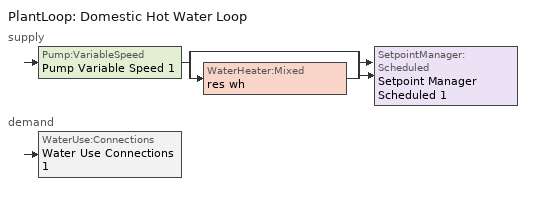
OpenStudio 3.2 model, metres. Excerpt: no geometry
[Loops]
PlantLoop 'Domestic Hot Water Loop'
 supply: Pump:VariableSpeed 'Pump Variable Speed 1' > split
  | bypass
  | WaterHeater:Mixed 'res wh'
  join > SetpointManager:Scheduled 'Setpoint Manager Scheduled 1'
 demand: WaterUse:Connections 'Water Use Connections 1'
[Sizing:Zone]
living zone: Zone Cooling Design Supply Air Temperature Input Method=SupplyAirTemperature; Zone Cooling Design Supply Air Temperature {C}=14; Zone Cooling Design Supply Air Temperature Difference {deltaC}=11.11; Zone Heating Design Supply Air Temperature Input Method=SupplyAirTemperature; Zone Heating Design Supply Air Temperature {C}=40; Zone Heating Design Supply Air Temperature Difference {deltaC}=11.11; Zone Cooling Design Supply Air Humidity Ratio {kg-H2O/kg-air}=0.0085; Zone Heating Design Supply Air Humidity Ratio {kg-H2O/kg-air}=0.008; Cooling Design Air Flow Method=DesignDay; Heating Design Air Flow Method=DesignDay; Account for Dedicated Outdoor Air System=No; Dedicated Outdoor Air System Control Strategy=NeutralSupplyAir; Dedicated Outdoor Air Low Setpoint Temperature for Design {C}=autosize; Dedicated Outdoor Air High Setpoint Temperature for Design {C}=autosize
[PlantLoop]
Domestic Hot Water Loop: Glycol Concentration=0; Maximum Loop Flow Rate {m3/s}=0.01; Plant Loop Volume {m3}=0.003; Load Distribution Scheme=Optimal
[Sizing:Plant]
Domestic Hot Water Loop: Loop Type=Heating; Design Loop Exit Temperature {C}=51.6667; Loop Design Temperature Difference {deltaC}=5.55556; Sizing Option=NonCoincident; Zone Timesteps in Averaging Window=1; Coincident Sizing Factor Mode=None
[Pump:VariableSpeed]
Pump Variable Speed 1: Rated Flow Rate {m3/s}=0.01; Rated Pump Head {Pa}=1; Rated Power Consumption {W}=0; Motor Efficiency=1; Fraction of Motor Inefficiencies to Fluid Stream=0; Coefficient 1 of the Part Load Performance Curve=0; Coefficient 2 of the Part Load Performance Curve=1; Coefficient 3 of the Part Load Performance Curve=0; Coefficient 4 of the Part Load Performance Curve=0; Pump Control Type=Intermittent; Skin Loss Radiative Fraction=0.5; Design Power Sizing Method=PowerPerFlowPerPressure; Design Electric Power per Unit Flow Rate {W/(m3/s)}=348701.1; Design Shaft Power per Unit Flow Rate per Unit Head {W-s/m3-Pa}=1.28205; Design Minimum Flow Rate Fraction=0
[SetpointManager:Scheduled]
Setpoint Manager Scheduled 1: Control Variable=Temperature; Schedule=dhw temp
[WaterHeater:Mixed]
res wh: Tank Volume {m3}=0.143846; Setpoint Temperature Schedule=WH Setpoint Temp; Deadband Temperature Difference {deltaC}=2; Maximum Temperature Limit {C}=99; Heater Control Type=Cycle; Heater Maximum Capacity {W}=11722.8; Heater Minimum Capacity {W}=0; Heater Fuel Type=NaturalGas; Heater Thermal Efficiency=0.773298; Off Cycle Parasitic Fuel Consumption Rate {W}=0; Off Cycle Parasitic Fuel Type=Electricity; Off Cycle Parasitic Heat Fraction to Tank=0; On Cycle Parasitic Fuel Consumption Rate {W}=0; On Cycle Parasitic Fuel Type=Electricity; On Cycle Parasitic Heat Fraction to Tank=0; Ambient Temperature Indicator=ThermalZone; Ambient Temperature Thermal Zone=living zone; Off Cycle Loss Coefficient to Ambient Temperature {W/K}=4.15693; Off Cycle Loss Fraction to Thermal Zone=0.64; On Cycle Loss Coefficient to Ambient Temperature {W/K}=4.15693; On Cycle Loss Fraction to Thermal Zone=1; Use Side Effectiveness=1; Source Side Effectiveness=1; Use Side Design Flow Rate {m3/s}=autosize; Source Side Design Flow Rate {m3/s}=autosize; Indirect Water Heating Recovery Time {hr}=1.5; Source Side Flow Control Mode=IndirectHeatPrimarySetpoint
[WaterHeater:Sizing]
res wh: Design Mode=PeakDraw; Time Storage Can Meet Peak Draw {hr}=0.538503; Time for Tank Recovery {hr}=0; Nominal Tank Volume for Autosizing Plant Connections {m3}=1
[WaterUse:Connections]
Water Use Connections 1: Drain Water Heat Exchanger Type=None; Drain Water Heat Exchanger Destination=Plant; Water Use Equipment Name 1=res shower; Water Use Equipment Name 2=res sink; Water Use Equipment Name 3=res bath; Water Use Equipment Name 4=res shower dist; Water Use Equipment Name 5=res sink dist; Water Use Equipment Name 6=res bath dist; Water Use Equipment Name 7=res dw; Water Use Equipment Name 8=res cw
[WaterUse:Equipment:Definition]
Name | Peak Flow Rate {m3/s} | Target Temperature Schedule
res shower | 0.0176332 | fixtures temperature schedule
res sink | 0.0157378 | fixtures temperature schedule
res bath | 0.00441644 | fixtures temperature schedule
res shower dist; res sink dist; res bath dist | 0 | fixtures temperature schedule
res dw | 0.00104011 | res dw temperature schedule
res cw | 0.00629939 | res cw temperature schedule
[OtherEquipment:Definition] Design Level Calculation Method=EquipmentLevel; Fraction Radiant=0; Fraction Lost=0
Name | Design Level {W} | Fraction Latent
res shower | 507081 | 0.487197
res sink | 158036 | 0.312221
res bath | 65146.3 | 0
[EnergyManagementSystem:Sensor]
Name | Output Variable or Output Meter Index Key | Output Variable or Output Meter
res_shower_tout | res wh | Water Heater Use Side Outlet Temperature
res_ceil_fan_tin_sensor; res_af_1_tin_s | living zone | Zone Mean Air Temperature
res_af_1_tt_s | living zone | Zone Outdoor Air Drybulb Temperature
[ElectricEquipment:Definition] Design Level Calculation Method=EquipmentLevel
Name | Design Level {W} | Fraction Latent | Fraction Radiant | Fraction Lost
res dw | 136388 | 0.15 | 0.36 | 0.25
res cw | 70491.5 | 0 | 0.48 | 0.2
[Schedule:Constant]
Name | Value
dhw temp; WH Setpoint Temp | 51.6667
fixtures temperature schedule | 43.3333
res dw temperature schedule; res cw temperature schedule | 52.666
